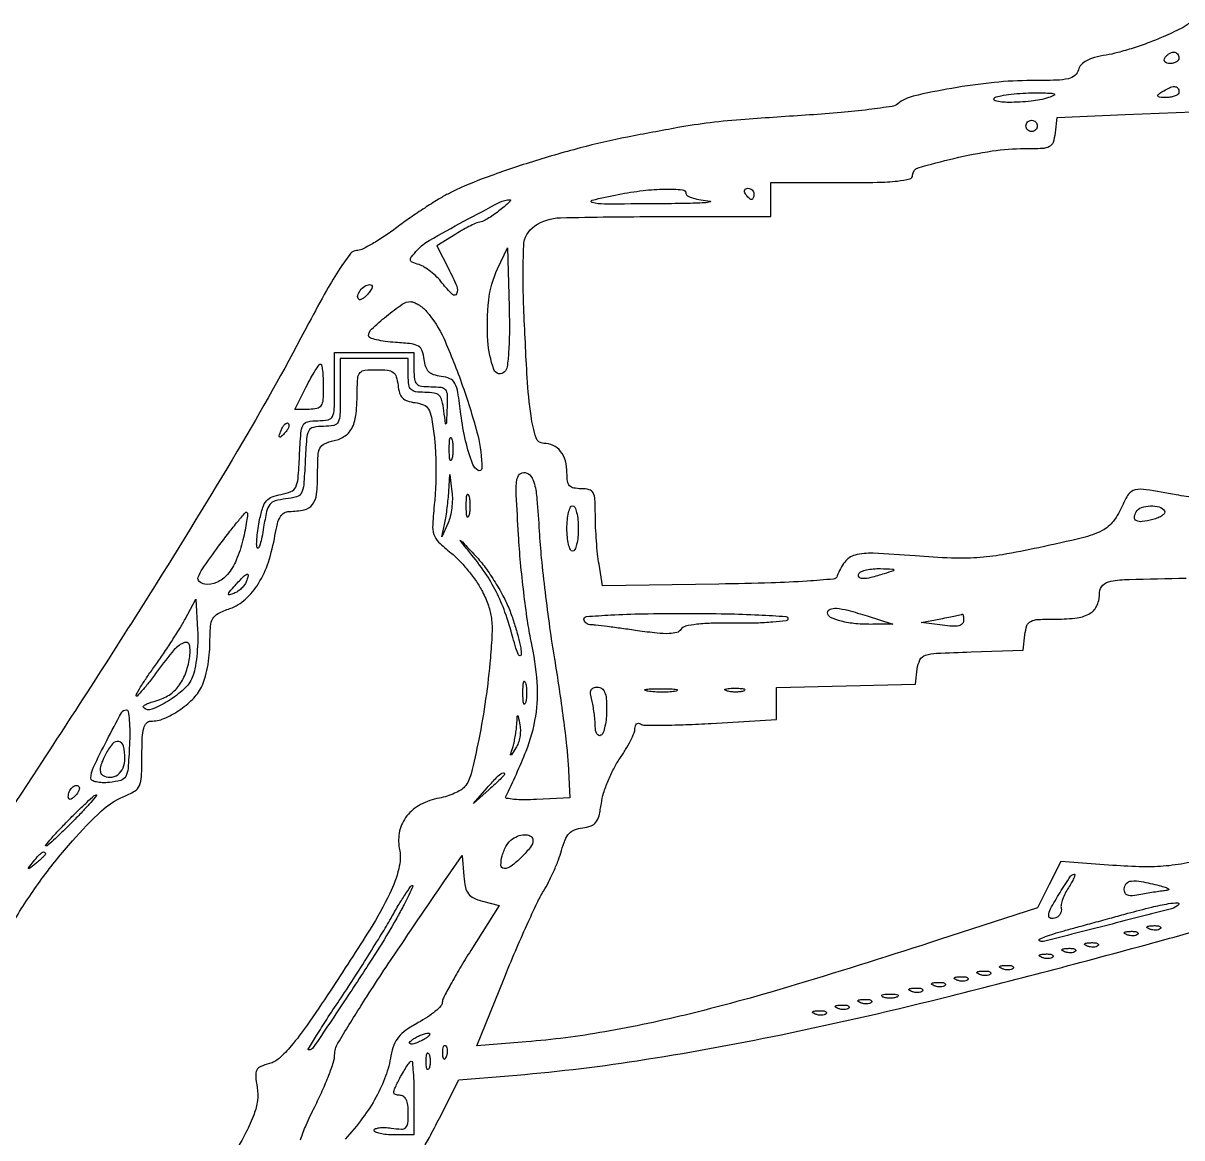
# Model space of a CAD drawing. Extents: x 283 to 3298, y 79 to 3222.
# Drawn here: x 2824 to 3028.5, y 1808.5 to 2005.1 of the extents above; entities that cross this region are included whole.
import ezdxf

# ---------------------------------------------------------------- set-up
doc = ezdxf.new("R2010")
doc.units = 0

msp = doc.modelspace()

# ---------------------------------------------------------------- linework, layer by layer
for points in [[(3029.752481, 2005.118799, -0.071641), (3028.389042, 2004.191839, -0.009509), (3025.219438, 2002.718843, -0.015128), (3022.709793, 2001.699657, -0.011404), (3019.895811, 2000.727305, -0.011557), (3017.206777, 1999.93429, -0.02598), (3015.128005, 1999.487486, 0.023824), (3013.090026, 1999.058632, 0.058815), (3011.669242, 1998.503412, 0.085042), (3010.751422, 1997.79152, 0.122009), (3010.261373, 1996.891491, -0.152878), (3009.639385, 1995.897606, -0.121713), (3008.50338, 1995.326302, -0.049215), (3006.390971, 1995.060045, -0.006758), (3001.948745, 1995, 0.025803), (2995.367677, 1994.66015, 0.017303), (2987.902901, 1993.625009, 0.013529), (2981.118207, 1992.253571, 0.117085), (2978.373534, 1990.895043, -0.137176), (2977.357311, 1990.441135, -0.005389), (2973.27232, 1989.879439, -0.009205), (2968.370199, 1989.350625, -0.006337), (2962.798967, 1988.924289, 0.002236), (2951.433553, 1988.148267, 0.012057), (2945.268891, 1987.549913, 0.014245), (2939.585204, 1986.694623, 0.003926), (2930.700215, 1985.025439, 0.015966), (2922.335321, 1983.106672, 0.012289), (2913.337942, 1980.500055, 0.012471), (2905.035904, 1977.642425, 0.028556), (2898.978515, 1974.984139, 0.020161), (2897.25356, 1974.017107, 0.007358), (2894.890058, 1972.515527, 0.007281), (2892.350766, 1970.795904, 0.008641), (2890.005427, 1969.096256, -0.0137), (2887.794311, 1967.527752, -0.017195), (2885.659041, 1966.203275, -0.015471), (2883.821686, 1965.223544, -0.11524), (2882.864662, 1965, 0.23255), (2881.80484, 1964.478896, 0.018681), (2879.945006, 1961.870907, 0.018061), (2877.574934, 1957.970353, 0.006468), (2874.472488, 1952.25, -0.01225), (2862.736538, 1931.195645, -0.007137), (2847.688543, 1906.501735, -0.004869), (2826.600713, 1873.695752, -0.001551), (2794.577383, 1825.256429, -0.001656)], [(3031.095214, 1921.38842, -0.018638), (3027.500717, 1921.915235, 0.006365), (3022.199521, 1922.825589, 0.088525), (3020.266596, 1922.788371, 0.195042), (3019.094874, 1922.018869, 0.05299), (3018.013733, 1920.033156, -0.06456), (3016.431737, 1917.280619, -0.113803), (3014.425184, 1915.612409, -0.057448), (3011.001775, 1914.354286, -0.007177), (3003.270763, 1912.600623, -0.009076), (2996.837719, 1911.359715, -0.026487), (2992.349926, 1910.82112, -0.02678), (2987.85721, 1910.763017, -0.009447), (2981.425427, 1911.146213, 0.00814), (2974.027031, 1911.606394, 0.074685), (2970.833092, 1911.275431, 0.16727), (2969.01267, 1910.07279, 0.083858), (2967.703829, 1907.60819, -0.297937), (2967.022446, 1907.06746, -0.005835), (2962.363878, 1906.693894, -0.009805), (2956.016307, 1906.384274, -0.00336), (2946.810303, 1906.177931), (2926.285075, 1905.855861), (2925.653543, 1909.677931, -0.014821), (2925.410287, 1911.480847, -0.007414), (2925.204291, 1913.77258, -0.007354), (2925.061058, 1916.152593, -0.010772), (2925.011006, 1918.25, 0.011455), (2924.938915, 1921.107218, 0.109979), (2924.619524, 1922.273899, 0.213306), (2923.913241, 1922.82681, 0.061046), (2922.5, 1923, -0.046678), (2921.195259, 1923.122071, -0.165323), (2920.473214, 1923.53, -0.148134), (2920.103828, 1924.325485, -0.035164), (2920, 1925.8, 0.06561), (2919.718447, 1927.936417, 0.101972), (2918.887456, 1929.591528, 0.117564), (2917.572418, 1930.629513, 0.108963), (2915.89255, 1931, -0.327936), (2914.537082, 1931.99614, -0.039482), (2913.660978, 1935.835763, -0.02223), (2912.979607, 1942.56182, -0.004116), (2912.379101, 1954.991659, -0.019292), (2912.363218, 1965.855918, -0.239486), (2914.307891, 1969.355205, -0.143464), (2918.833417, 1970.797179, -0.005869), (2936.110784, 1971), (2956, 1971), (2956, 1974), (2956, 1977), (2968.5, 1977, 0.004568), (2974.744795, 1977.057057, 0.021272), (2978.339604, 1977.275929, 0.033015), (2980.484459, 1977.642681, 0.346843), (2981, 1978.296467, -0.333471), (2981.977956, 1979.599735, -0.012392), (2988.281122, 1981.266491, -0.021341), (2995.051694, 1982.576024, -0.037112), (3000.755878, 1983, 0.010766), (3003.900363, 1983.067714, 0.106879), (3005.169751, 1983.399983, 0.196544), (3005.827937, 1984.160037, 0.052798), (3006.183578, 1985.75), (3006.5, 1988.5), (3018.5, 1989), (3030.5, 1989.5)], [(2893.056165, 1803.686925, 0.002324), (2895.721799, 1808.585245, 0.006802), (2897.497498, 1811.995032), (2900.901902, 1818.755274), (2909.700951, 1819.455571, 0.018407), (2932.387246, 1822.104342, 0.012723), (2957.827476, 1826.693882, 0.010472), (2987.786794, 1833.546808, 0.005607), (3024.5, 1843.196565, 0.000012), (3034.199891, 1845.86297, 0.000008), (3045.178125, 1848.881239, 0.000008), (3055.730975, 1851.782921, 0.000017), (3064, 1854.057063, -0.000703)], [(2822.571206, 1847.029137, -0.02232), (2827.361555, 1854.220227, -0.023063), (2832.724922, 1860.87443, -0.023339), (2837.86861, 1866.166468, -0.089529), (2841.709169, 1868.651843, 0.037582), (2843.676242, 1869.653297, 0.152255), (2844.555155, 1870.650221, 0.095337), (2844.923836, 1872.222836, 0.010045), (2845, 1876.01342, -0.010358), (2845.063824, 1879.094026, -0.053016), (2845.314714, 1880.784211, -0.122784), (2845.794802, 1881.667954, -0.21022), (2846.54966, 1882, 0.098318), (2848.874469, 1882.461604, 0.049263), (2851.527872, 1883.878462, 0.048578), (2853.923705, 1885.839708, 0.077777), (2855.483073, 1887.967267, 0.04943), (2856.065971, 1889.433158, 0.021799), (2856.554403, 1891.463317, 0.021322), (2856.888829, 1893.678005, 0.026815), (2857, 1895.749452, -0.015371), (2857.092067, 1898.743481, -0.115492), (2857.496806, 1900.092662, -0.146799), (2858.421145, 1900.96746, -0.029853), (2860.51557, 1901.86947, 0.097461), (2863.265427, 1903.522615, 0.070639), (2865.557288, 1906.276073, 0.059066), (2867.313694, 1910.054612, 0.038048), (2868.468062, 1914.75, -0.02066), (2868.901321, 1916.819996, -0.072806), (2869.420695, 1918.07283, -0.124956), (2870.102169, 1918.752161, -0.134604), (2871.00611, 1919, 0.054325), (2873.6261, 1919.285504, 0.176975), (2875.07508, 1920.208967, 0.136365), (2875.805641, 1922.027462, 0.027744), (2876, 1925.527534, -0.010902), (2876.071586, 1928.810377, -0.102777), (2876.416314, 1930.169285, -0.178707), (2877.212291, 1930.931665, -0.048527), (2878.898306, 1931.477664, 0.098109), (2880.871605, 1932.339541, 0.132598), (2882.119759, 1933.822155, 0.084982), (2882.785457, 1936.260332, 0.023338), (2882.986345, 1940.25, -0.01852), (2883.080477, 1942.562892, -0.167964), (2883.477907, 1943.475967, -0.185447), (2884.334854, 1943.901302, -0.023501), (2886.433578, 1944, -0.0254), (2888.353989, 1943.90238, -0.133579), (2889.330702, 1943.526733, -0.163751), (2889.876613, 1942.751326, -0.043589), (2890.183578, 1941.25, 0.046778), (2890.473622, 1939.876039, 0.119124), (2890.992724, 1939.007417, 0.121252), (2891.844712, 1938.480742, 0.049378), (2893.185566, 1938.189795, -0.067817), (2894.701935, 1937.801914, -0.166861), (2895.557525, 1937.056743, -0.088726), (2896.078594, 1935.614082, -0.01133), (2896.563356, 1932.339214, -0.019222), (2896.784058, 1929.774985, -0.010511), (2896.867363, 1926.619932, -0.010461), (2896.817411, 1923.406807, -0.016382), (2896.626214, 1920.649419, 0.010426), (2896.301988, 1916.66229, 0.093083), (2896.520853, 1914.925313, 0.123562), (2897.348832, 1913.595382, 0.023712), (2899.500828, 1911.70545, -0.033608), (2900.993513, 1910.341327, -0.020109), (2902.584407, 1908.538269, -0.020086), (2904.030082, 1906.607027, -0.03268), (2905.077638, 1904.847818, -0.032679), (2906.149025, 1902.358359, -0.055421), (2906.666407, 1900.15212, -0.040966), (2906.76798, 1897.461307, -0.010691), (2906.48452, 1893.142368, -0.013621), (2905.653019, 1885.890425, -0.014094), (2904.43498, 1878.777084, -0.010884), (2903.076586, 1872.689421, -0.113335), (2901.930283, 1870.415996, -0.084814), (2901.268972, 1869.848903, -0.029941), (2900.157607, 1869.270654, -0.028703), (2898.836188, 1868.769487, -0.029926), (2897.484204, 1868.431059, 0.074778), (2894.174883, 1867.280042, 0.103361), (2891.756991, 1865.284504, 0.112845), (2890.476422, 1862.634025, 0.103058), (2890.41584, 1859.596917, -0.106602), (2890.317701, 1855.957051, -0.052895), (2888.748152, 1851.590244, -0.027894), (2885.260588, 1845.303963, -0.005403), (2878.213891, 1834.384587, -0.006056), (2874.126231, 1828.358192, -0.022415), (2871.335309, 1824.709246, -0.034899), (2869.208776, 1822.50534, -0.122505), (2867.481554, 1821.584726, 0.038327), (2865.952216, 1821.073637, 0.176558), (2865.278966, 1820.448135, 0.138635), (2865.078174, 1819.442727, 0.020623), (2865.327204, 1817.371106, -0.071374), (2865.369365, 1815.076086, -0.057485), (2864.784708, 1812.676378, -0.032287), (2863.344019, 1809.436144, -0.006617), (2860.360544, 1803.924724, -0.005284)], [(3029.984404, 1857.080758, -0.026289), (3025.736383, 1856.453122, -0.028771), (3021.66283, 1856.303986, -0.013032), (3016.328008, 1856.554875), (3007.156016, 1857.226141), (3005.079859, 1853.156537), (3003.003703, 1849.086934), (2985.751851, 1843.469456, -0.005176), (2960.467572, 1835.525, -0.012926), (2941.799421, 1830.393881, -0.01722), (2926.659056, 1827.199295, -0.023344), (2912.796736, 1825.431627), (2904.093473, 1824.732546), (2908.896398, 1836.616273, -0.00489), (2910.893822, 1841.422606, -0.005381), (2912.923723, 1846.03728, -0.005033), (2914.739458, 1849.942342, -0.027048), (2915.861909, 1852, 0.021147), (2916.763707, 1853.607758, 0.013308), (2917.685619, 1855.554527, 0.013358), (2918.49172, 1857.521493, 0.023759), (2919.033458, 1859.185624, -0.028728), (2919.672107, 1861.083219, -0.092621), (2920.383987, 1862.2017, -0.116484), (2921.351049, 1862.845504, -0.060256), (2922.771209, 1863.185624, 0.055261), (2924.248932, 1863.524012, 0.146833), (2925.116755, 1864.152913, 0.106451), (2925.654836, 1865.295844, 0.021874), (2926.065414, 1867.5, -0.0407), (2926.474067, 1869.312314, -0.021909), (2927.253335, 1871.467554, -0.021679), (2928.245853, 1873.608443, -0.031676), (2929.315414, 1875.389547, 0.015602), (2930.343194, 1876.982769, 0.018389), (2931.211403, 1878.553509, 0.017524), (2931.842705, 1879.918758, 0.09985), (2932, 1880.698564, -0.071739), (2932.071918, 1881.197237, -0.14737), (2932.285845, 1881.524402, -0.189081), (2932.60322, 1881.631452, -0.126961), (2932.973091, 1881.516631, 0.136901), (2933.728546, 1881.298198, 0.004093), (2937.046366, 1881.294325, 0.00786), (2940.985603, 1881.383916, 0.005314), (2945.473091, 1881.60437), (2957, 1882.293512), (2957, 1885.115977), (2957, 1887.938442), (2969.25, 1888.219221), (2981.5, 1888.5), (2981.812882, 1891.213306, -0.088822), (2982.295014, 1892.817327, -0.201605), (2983.242288, 1893.621305, -0.064852), (2985.232407, 1893.975959, -0.003909), (2991.312882, 1894.213306), (3000.5, 1894.5), (3000.816422, 1897.25, -0.053599), (3001.175538, 1898.843534, -0.198031), (3001.84177, 1899.603522, -0.105134), (3003.131604, 1899.933611, -0.010261), (3006.366422, 1900, 0.031327), (3010.060376, 1900.231665, 0.106435), (3012.324606, 1901.025825, 0.158187), (3013.560404, 1902.47054, 0.09878), (3014, 1904.673954, -0.202503), (3014.551608, 1905.980076, -0.152647), (3015.956944, 1906.691528, -0.034939), (3019.18861, 1907.00217, -0.00197), (3029.25, 1907.223954)], [(2872.993097, 1808.15217, -0.026945), (2873.973374, 1810.759597, -0.013259), (2875.483103, 1813.966448, 0.011278), (2876.829613, 1816.797446, 0.013414), (2877.966912, 1819.528573, 0.01224), (2878.802594, 1821.866617, 0.079869), (2879, 1823.09455, -0.136086), (2879.583095, 1825.197251, -0.005932), (2883.624685, 1831.746789, -0.007354), (2889.609118, 1840.891867, -0.002198), (2899, 1854.661087), (2901.5, 1858.292278), (2901.809581, 1854.659292, 0.029202), (2902.094798, 1852.683924, 0.109856), (2902.602731, 1851.5484, 0.126075), (2903.502078, 1850.82036, 0.044064), (2905.082444, 1850.258442), (2908.045726, 1849.490579), (2903.022863, 1841.536206, 0.006415), (2901.098558, 1838.400406, 0.009119), (2899.475466, 1835.561233, 0.005734), (2898.191675, 1833.152222, 0.120113), (2898, 1832.365841, -0.193075), (2897.756219, 1831.758065, -0.027493), (2896.756013, 1830.820824, -0.027967), (2895.387013, 1829.797239, -0.020504), (2893.765151, 1828.813773, 0.02483), (2891.581468, 1827.46367, 0.069111), (2890.254703, 1826.248815, 0.083058), (2889.447378, 1824.857131, 0.048391), (2888.943922, 1822.988849, -0.046366), (2887.983538, 1819.366762, -0.037554), (2886.318086, 1815.705619, -0.034138), (2883.946099, 1812.006959, -0.025573), (2880.866134, 1808.272343, 0.019254)]]:
    msp.add_lwpolyline(points, format="xyb")
for points in [[(3028, 1999, -0.153634), (3027.879982, 1998.618621, -0.097988), (3027.542039, 1998.29375, -0.080552), (3027.037096, 1998.074545, -0.062283), (3026.440983, 1998, -0.066118), (3025.889346, 1998.073267, -0.138808), (3025.521475, 1998.29375, -0.191142), (3025.392057, 1998.620352, -0.139169), (3025.5, 1999, -0.06081), (3025.806203, 1999.382515, -0.051032), (3026.2129, 1999.70625, -0.053229), (3026.653442, 1999.926698, -0.089642), (3027.059017, 2000, -0.105429), (3027.418051, 1999.923444, -0.099231), (3027.723586, 1999.70625, -0.096318), (3027.928382, 1999.381732, -0.092995)], [(3028, 1993, -0.210568), (3027.832025, 1992.618823, -0.082215), (3027.339063, 1992.298248, -0.062416), (3026.611405, 1992.082804, -0.042523), (3025.75, 1992.015313, -0.011293), (3024.555791, 1992.050422, -0.220444), (3024.237851, 1992.218347, -0.409657), (3024.271114, 1992.479509, -0.023197), (3025, 1993, -0.031558), (3026.301377, 1993.729028, -0.112355), (3027.227035, 1993.939692, -0.234725), (3027.775753, 1993.667076, -0.163584)], [(3005, 1992, -0.05165), (3001.91027, 1991.35201, -0.025886), (2997.92125, 1991.145354, -0.057315), (2995.551608, 1991.417879, -0.724045), (2995.5, 1992, -0.056539), (2996.595048, 1992.330237, -0.01548), (2998.38125, 1992.598337, -0.015444), (3000.439064, 1992.778112, -0.015535), (3002.5, 1992.830035, -0.00445), (3005.115699, 1992.791377, -0.074358), (3005.968409, 1992.643142, -0.670593), (3005.98529, 1992.398174, -0.037075)], [(3003, 1987, -0.099038), (3002.923658, 1986.618362, -0.097945), (3002.70625, 1986.29375, -0.097945), (3002.381638, 1986.076342, -0.099038), (3002, 1986, -0.099038), (3001.618362, 1986.076342, -0.097945), (3001.29375, 1986.29375, -0.097945), (3001.076342, 1986.618362, -0.099038), (3001, 1987, -0.099038), (3001.076342, 1987.381638, -0.097945), (3001.29375, 1987.70625, -0.097945), (3001.618362, 1987.923658, -0.099038), (3002, 1988, -0.099038), (3002.381638, 1987.923658, -0.097945), (3002.70625, 1987.70625, -0.097945), (3002.923658, 1987.381638, -0.099038)], [(2941, 1975.057498, 0.290729), (2941.246998, 1974.668612, 0.034213), (2942.248437, 1974.279411, 0.032427), (2943.621307, 1973.947159, 0.020701), (2945.25, 1973.732205, -0.84393), (2945.261974, 1973.581053, -0.049099), (2944.285938, 1973.43373, -0.008358), (2940.922664, 1973.316056, -0.002791), (2936, 1973.253655, -0.001647), (2926.597225, 1973.217931, -0.058745), (2924.434108, 1973.471847, -0.790474), (2924.434643, 1973.911278, -0.009532), (2929.058218, 1974.90984, -0.018492), (2933.432848, 1975.600843, -0.026836), (2937.332863, 1975.858711, -0.024207), (2940.364178, 1975.749413, -0.389691)], [(2953, 1975, -0.042167), (2952.967655, 1974.617151, -0.061769), (2952.870461, 1974.29375, -0.081139), (2952.727648, 1974.07446, -0.210953), (2952.559017, 1974, -0.151918), (2952.34829, 1974.065539, -0.038439), (2952.066025, 1974.29375, -0.035638), (2951.768994, 1974.617226, -0.029505), (2951.5, 1975, -0.082592), (2951.343488, 1975.3821, -0.161196), (2951.3746, 1975.70625, -0.182303), (2951.586039, 1975.921712, -0.108972), (2951.940983, 1976, -0.093332), (2952.345238, 1975.923877, -0.09642), (2952.688914, 1975.70625, -0.099167), (2952.918938, 1975.381556, -0.105053)], [(2908, 1972, -0.015205), (2906.978181, 1971.249654, -0.018457), (2905.975297, 1970.612376, -0.01727), (2905.104279, 1970.142594, -0.109152), (2904.618034, 1970.022236, 0.097603), (2904.099223, 1969.906331, 0.011222), (2903.010539, 1969.398012, 0.013184), (2901.73226, 1968.723341, 0.010393), (2900.384216, 1967.928442), (2897.032365, 1965.856884), (2899.085944, 1961.831536, -0.017818), (2900.537395, 1958.7171, -0.204803), (2900.532718, 1957.395451, -0.528757), (2899.799221, 1957.254033, -0.030501), (2897.987919, 1959.288229, 0.031798), (2897.056557, 1960.328762, 0.026592), (2895.945816, 1961.310768, 0.027422), (2894.829986, 1962.100585, 0.063535), (2893.900888, 1962.531457, -0.021937), (2892.670512, 1962.98225, -0.274892), (2892.386598, 1963.364214, -0.200197), (2892.542754, 1963.882763, -0.011973), (2893.631574, 1965.145388, -0.079328), (2895.6648, 1966.779209, -0.006138), (2901.798709, 1970.180599, -0.00464), (2908.143287, 1973.522086, -0.122253), (2910, 1973.961089, -0.635827), (2910.05183, 1973.84717, -0.022381), (2909.61875, 1973.382725, -0.018695), (2908.92468, 1972.751278, -0.009251)], [(2908.995144, 1943.595144, -0.551423), (2907.102057, 1944.023391, -0.06813), (2906.048871, 1949.103858, -0.044228), (2906.191962, 1956.242817, -0.083064), (2907.75, 1961.782119), (2909.5, 1965.5), (2909.786785, 1955.086785, -0.00798), (2909.83812, 1950.651264, -0.016099), (2909.710258, 1947.15776, -0.014684), (2909.450855, 1944.523196, -0.165971)], [(2884.979944, 1957.475834, -0.030935), (2884.46205, 1956.924986, -0.05004), (2883.952146, 1956.533822, -0.066988), (2883.52273, 1956.341746, -0.274667), (2883.257364, 1956.409303, -0.264952), (2883.077607, 1957.065454, -0.097357), (2883.506143, 1957.964713, -0.084765), (2884.310438, 1958.733547, -0.149534), (2885.181462, 1959, -0.176123), (2885.514408, 1958.878966, -0.256649), (2885.625144, 1958.594311, -0.110288), (2885.451416, 1958.120064, -0.030483)], [(2895.228501, 1954.25, -0.076128), (2898.249605, 1949.52835, -0.019737), (2901.588382, 1941.114668, -0.020062), (2904.259961, 1932.422178, -0.069415), (2904.959962, 1926.590037, -0.563152), (2904.32315, 1926.220441, -0.17757), (2903.397054, 1927.27757, -0.034766), (2902.118064, 1931.435101, -0.026595), (2901.285985, 1936.120365, 0.008699), (2900.740942, 1939.988536, 0.080605), (2900.21399, 1941.588066, 0.171634), (2899.3504, 1942.395383, 0.074338), (2897.810577, 1942.810577, -0.049061), (2896.475702, 1943.099306, -0.119144), (2895.621154, 1943.621154, -0.119144), (2895.099306, 1944.475702, -0.049061), (2894.810577, 1945.810577, 0.057583), (2894.457043, 1947.320415, 0.174611), (2893.794985, 1948.121302, 0.103933), (2892.53978, 1948.547252, 0.013989), (2889.75, 1948.804791, -0.016876), (2887.929328, 1948.983472, -0.027049), (2886.395312, 1949.271593, -0.025455), (2885.247797, 1949.614826, -0.317369), (2885, 1949.965898, -0.208098), (2885.517539, 1951.155544, -0.016871), (2888.144885, 1953.443111, -0.01893), (2890.919425, 1955.529573, -0.152907), (2892.421738, 1956, -0.10117), (2893.016131, 1955.878487, -0.038571), (2893.769393, 1955.485938, -0.036233), (2894.54616, 1954.919645, -0.036829)], [(2893, 1944, 0.030723), (2893.103846, 1942.311537, 0.167168), (2893.5, 1941.5, 0.167168), (2894.311537, 1941.103846, 0.030723), (2896, 1941, -0.031104), (2897.777596, 1940.889313, -0.202254), (2898.537233, 1940.450836, -0.156961), (2898.85962, 1939.53007, -0.017016), (2898.839963, 1937.25, -0.000452), (2898.723309, 1934.573344, -0.202828), (2898.648107, 1934.415527, -0.602997), (2898.565664, 1934.446498, -0.000683), (2898.276604, 1936.75, 0.029152), (2897.946433, 1938.54653, 0.140669), (2897.435984, 1939.438988, 0.155897), (2896.560487, 1939.875419, 0.038303), (2894.936642, 1940, -0.032334), (2893.294883, 1940.10628, -0.168256), (2892.49472, 1940.505394, -0.164557), (2892.102929, 1941.319504, -0.030596), (2892, 1943), (2892, 1946), (2886, 1946), (2880, 1946), (2880, 1940, -0.006782), (2879.946438, 1936.051161, -0.107951), (2879.626988, 1934.758081, -0.236303), (2878.849107, 1934.167421, -0.04637), (2877.047717, 1934, 0.051001), (2875.258852, 1933.817057, 0.225576), (2874.437114, 1933.195538, 0.101499), (2874.047781, 1931.827252, 0.006828), (2873.797717, 1927.75, -0.007378), (2873.543152, 1923.67274, -0.101961), (2873.136257, 1922.259473, -0.20521), (2872.272923, 1921.557827, -0.045231), (2870.355219, 1921.194489, 0.04308), (2868.532109, 1920.857176, 0.1618), (2867.578238, 1920.218674, 0.111181), (2867.000675, 1918.987529, 0.015394), (2866.473915, 1916.194489, -0.010857), (2866.16364, 1914.463221, -0.02559), (2865.838869, 1913.192471, -0.056835), (2865.555218, 1912.548556, -0.634581), (2865.346324, 1912.567114, -0.094161), (2865.240713, 1913.207269, -0.015174), (2865.310035, 1914.475418, -0.016301), (2865.487937, 1915.981802, -0.013676), (2865.771945, 1917.564969, -0.025485), (2866.327346, 1919.688513, -0.099731), (2866.980591, 1920.868575, -0.124487), (2867.956681, 1921.56352, -0.050215), (2869.544316, 1922.004052, 0.053999), (2871.292366, 1922.503335, 0.186022), (2872.136755, 1923.296216, 0.092467), (2872.54459, 1924.801407, 0.008136), (2872.797717, 1928.756196, -0.006841), (2873.047793, 1932.828726, -0.101576), (2873.43723, 1934.196062, -0.22551), (2874.258951, 1934.817207, -0.050962), (2876.047717, 1935, 0.04637), (2877.849107, 1935.167421, 0.236303), (2878.626988, 1935.758081, 0.107951), (2878.946438, 1937.051161, 0.006782), (2879, 1941), (2879, 1947), (2886, 1947), (2893, 1947)], [(2877, 1941, -0.016119), (2876.924957, 1938.672831, -0.12509), (2876.59248, 1937.646774, -0.201482), (2875.883456, 1937.150262, -0.053368), (2874.479676, 1937), (2871.959352, 1937), (2874, 1941, -0.008897), (2874.816792, 1942.533032, -0.013729), (2875.582112, 1943.825, -0.00802), (2876.258175, 1944.860766, -0.249086), (2876.520324, 1945, -0.364825), (2876.710433, 1944.83999, -0.013042), (2876.859095, 1943.825, -0.018584), (2876.96547, 1942.533598, -0.011256)], [(2870.124088, 1932.733333, -0.011214), (2869.463552, 1932.106486, -0.400052), (2869.270328, 1932.111181, -0.286372), (2869.21821, 1932.336218, -0.008399), (2869.564293, 1933.293128, -0.036269), (2869.866277, 1933.940734, -0.070189), (2870.210949, 1934.395085, -0.120343), (2870.538684, 1934.59249, -0.278911), (2870.806872, 1934.526461, -0.20742), (2870.927901, 1934.220211, -0.082976), (2870.837219, 1933.768815, -0.063152), (2870.558688, 1933.246577, -0.043285)], [(2899.689326, 1928.25, -0.161593), (2899.521012, 1927.99086, -0.542911), (2899.366341, 1928.042187, -0.052887), (2899.259713, 1928.748017, -0.011065), (2899.232003, 1930, -0.011065), (2899.259713, 1931.251983, -0.052887), (2899.366341, 1931.957813, -0.542911), (2899.521012, 1932.00914, -0.161593), (2899.689326, 1931.75, -0.039571), (2899.831531, 1930.952734, -0.024357), (2899.877971, 1930, -0.024357), (2899.831531, 1929.047266, -0.039571)], [(2899.019113, 1916.965031), (2897.943584, 1914.5), (2898.458137, 1917, 0.012935), (2898.667958, 1918.172232, 0.00669), (2898.872563, 1919.646875, 0.006646), (2899.042548, 1921.169258, 0.010019), (2899.146382, 1922.5), (2899.320074, 1925.5), (2899.707358, 1922.465031, -0.037414), (2899.777382, 1921.122936, -0.025461), (2899.664941, 1919.597481, -0.02572), (2899.403764, 1918.128168, -0.04605)], [(2915.097441, 1915.489863, 0.009968), (2915.473964, 1910.7738, 0.004838), (2916.133501, 1904.762647, 0.004796), (2916.941111, 1898.514892, 0.006893), (2917.785492, 1893, -0.004733), (2918.608725, 1887.774242, -0.00441), (2919.35362, 1882.409375, -0.004397), (2919.931564, 1877.630431, -0.014904), (2920.188051, 1874.5), (2920.5, 1868.5), (2914.645136, 1868.185407, -0.012713), (2912.427548, 1868.122734, -0.023588), (2910.629373, 1868.202513, -0.024225), (2909.345874, 1868.383314, -0.496911), (2909.196178, 1868.685407, 0.021294), (2912.786356, 1876.731297, 0.05382), (2914.490967, 1882.900511, 0.060265), (2914.739676, 1888.866409, 0.032771), (2913.683813, 1896.135866, -0.015994), (2913.034378, 1899.750517, -0.00664), (2912.378738, 1904.669548, -0.006561), (2911.815016, 1909.962552, -0.00842), (2911.442501, 1914.845575, -0.002807), (2911.061754, 1921.9309, -0.039047), (2911.138452, 1924.488209, -0.17455), (2911.651491, 1925.540442, -0.2447), (2912.634461, 1925.835438, -0.191602), (2913.644426, 1925.192309, -0.098172), (2914.279601, 1923.805282, -0.038365), (2914.700682, 1921.145788, -0.005151)], [(2902.689326, 1918.25, -0.161593), (2902.521012, 1917.99086, -0.542911), (2902.366341, 1918.042187, -0.052887), (2902.259713, 1918.748017, -0.011065), (2902.232003, 1920, -0.011065), (2902.259713, 1921.251983, -0.052887), (2902.366341, 1921.957813, -0.542911), (2902.521012, 1922.00914, -0.161593), (2902.689326, 1921.75, -0.039571), (2902.831531, 1920.952734, -0.024357), (2902.877971, 1920, -0.024357), (2902.831531, 1919.047266, -0.039571)], [(2922, 1916, -0.023598), (2921.92761, 1914.467056, -0.037669), (2921.70625, 1913.175, -0.04382), (2921.387127, 1912.251055, -0.295869), (2921, 1912, -0.295869), (2920.612873, 1912.251055, -0.04382), (2920.29375, 1913.175, -0.037669), (2920.07239, 1914.467056, -0.023598), (2920, 1916, -0.023598), (2920.07239, 1917.532944, -0.037669), (2920.29375, 1918.825, -0.04382), (2920.612873, 1919.748945, -0.295869), (2921, 1920, -0.295869), (2921.387127, 1919.748945, -0.04382), (2921.70625, 1918.825, -0.037669), (2921.92761, 1917.532944, -0.023598)], [(3025.434072, 1919.106674, -0.276238), (3025.439766, 1918.715127, -0.100695), (3025.05699, 1918.283255, -0.064131), (3024.336239, 1917.873647, -0.035715), (3023.37509, 1917.558006, -0.028996), (3021.504138, 1917.2022, -0.143645), (3020.456704, 1917.366276, -0.319577), (3020.124437, 1917.958291, -0.112059), (3020.458881, 1918.933469, -0.17241), (3021.385893, 1919.676629, -0.075015), (3022.959113, 1919.970306, -0.075953), (3024.526537, 1919.786368, -0.189416)], [(2862.818485, 1913.967731, -0.040594), (2861.647977, 1910.414161, -0.078217), (2860.071713, 1907.874408, -0.107629), (2858.184033, 1906.454834, -0.14698), (2856.088537, 1906.16276, -0.143265), (2855.110388, 1906.620837, -0.309015), (2854.915157, 1907.389223, -0.06566), (2855.694378, 1908.879665, -0.004306), (2858.530389, 1912.839832, -0.006215), (2860.330015, 1915.244276, -0.010499), (2861.904886, 1917.208033, -0.004422), (2863.260014, 1918.798154, -0.435098), (2863.525771, 1918.807563, -0.228013), (2863.634553, 1918.497117, -0.008448), (2863.471497, 1917.23237, -0.013859), (2863.205184, 1915.70682, -0.009128)], [(2909.958972, 1901.380112, -0.012916), (2910.735437, 1899.129337, -0.013561), (2911.381116, 1896.877503, -0.013309), (2911.832773, 1894.908719, -0.057219), (2911.934189, 1893.712487, -0.406367), (2911.742768, 1893.527209, -0.28644), (2911.470945, 1893.697937, -0.03679), (2911.001971, 1894.877244, -0.01049), (2910.449604, 1896.76985, 0.019399), (2909.062455, 1901.225976, 0.031984), (2907.510502, 1904.850907, 0.032816), (2905.539826, 1908.183108, 0.021813), (2902.875893, 1911.736502, -0.001071), (2901.177954, 1913.815801, -0.833952), (2901.226601, 1913.872678, -0.07213), (2901.555527, 1913.611552, -0.000575), (2903.853565, 1911.167624, -0.030352), (2905.558841, 1909.113241, -0.0186), (2907.323584, 1906.505438, -0.018622), (2908.883851, 1903.783487, -0.031318)], [(2863.391296, 1906.577319, -0.069808), (2863.06444, 1905.987169, -0.04218), (2862.53085, 1905.390321, -0.041434), (2861.887686, 1904.876395, -0.056294), (2861.228748, 1904.534284, -0.028092), (2860.436164, 1904.28019, -0.542001), (2860.277244, 1904.425092, -0.137821), (2860.463995, 1904.826165, -0.006468), (2861.461054, 1905.956966, -0.007454), (2862.923667, 1907.525486, -0.124247), (2863.52317, 1907.899832, -0.58616), (2863.740999, 1907.697146, -0.031871)], [(2976, 1908, -0.015672), (2973.635808, 1907.323766, -0.061892), (2972.136923, 1907.137516, -0.227128), (2971.535625, 1907.425516, -0.317852), (2971.5, 1908, -0.158264), (2971.947551, 1908.379498, -0.039338), (2972.873838, 1908.676969, -0.03629), (2974.042124, 1908.864976, -0.029568), (2975.309017, 1908.90032, -0.001883), (2977.452768, 1908.825273, -0.222947), (2977.692583, 1908.70119, -0.514827), (2977.642953, 1908.538607, -0.003427)], [(2853.885324, 1889.723147, -0.111328), (2852.417125, 1887.642226, -0.045116), (2849.626363, 1885.545064, -0.043317), (2846.747053, 1884.09084, -0.300185), (2845.273916, 1884.392751, -0.406542), (2845.270726, 1884.635661, -0.074572), (2845.661208, 1884.940467, -0.044682), (2846.367928, 1885.259994, -0.022356), (2847.308405, 1885.541269, 0.072795), (2849.535937, 1886.460134, 0.084622), (2851.278783, 1887.944318, 0.077524), (2852.53782, 1890.036143, 0.050257), (2853.337737, 1892.75, 0.072186), (2853.443785, 1895.268458, 0.481575), (2852.531929, 1895.854422, 0.136364), (2850.713026, 1894.616723, 0.017323), (2847.75, 1890.85827, -0.006509), (2846.310559, 1888.948901, -0.012583), (2845.101562, 1887.466512, -0.010776), (2844.166642, 1886.423658, -0.680167), (2844, 1886.489487, -0.13437), (2844.129345, 1886.9621, -0.006423), (2844.990116, 1888.37515, -0.010133), (2846.07927, 1890.036695, -0.007089), (2847.370608, 1891.866023, 0.007923), (2848.798701, 1893.896256, 0.006001), (2850.303171, 1896.166894, 0.00607), (2851.66433, 1898.333048, 0.014026), (2852.620608, 1900), (2854.5, 1903.5), (2854.807595, 1898.096154, -0.02243), (2854.835053, 1895.809461, -0.019217), (2854.663561, 1893.407496, -0.019654), (2854.337538, 1891.235758, -0.051142)], [(2973, 1900.551715), (2977.5, 1899.133791), (2974, 1899.08055, -0.026063), (2970.963975, 1899.192642, -0.040072), (2968.3731, 1899.635033, -0.047398), (2966.519593, 1900.298925, -0.290839), (2966, 1901.116631, -0.307161), (2966.427345, 1901.746635, -0.115324), (2967.536263, 1901.913219, -0.046245), (2969.568783, 1901.558141, -0.009967)], [(2959, 1900.078941, -0.377788), (2958.680635, 1899.716589, -0.009633), (2956.337487, 1899.46567, -0.015818), (2953.411388, 1899.302279, -0.009533), (2949.936127, 1899.28461, 0.008397), (2945.805815, 1899.272992, 0.022986), (2942.894338, 1899.08181, 0.028156), (2940.895379, 1898.743134, 0.200913), (2940.114051, 1898.184539, -0.188331), (2939.38927, 1897.639344, -0.060898), (2938.037787, 1897.433743, -0.034562), (2935.896822, 1897.518934, -0.008668), (2932.427924, 1897.959062, 0.002097), (2929.683372, 1898.343999, 0.002733), (2927.16789, 1898.672064, 0.002033), (2925.057887, 1898.92682, 0.025066), (2924.25, 1898.980191, -0.078274), (2923.772487, 1899.06318, -0.089242), (2923.367188, 1899.287931, -0.09903), (2923.096079, 1899.61705, -0.123531), (2923, 1900, -0.392481), (2923.421038, 1900.453756, -0.004817), (2927.75, 1900.736111, -0.009815), (2933.379363, 1900.938119, -0.00406), (2941, 1901, -0.004484), (2948.100327, 1900.936322, -0.008297), (2953.864317, 1900.737208, -0.002916), (2958.637407, 1900.465047, -0.39594)], [(2990, 1899.700801, -0.209834), (2989.757487, 1899.148375, -0.134245), (2989.124842, 1898.821766, -0.066818), (2988.000786, 1898.735903, -0.018918), (2986.25, 1898.902784), (2982.5, 1899.403966), (2986, 1900.070342, 0.00216), (2987.359334, 1900.33524, 0.003224), (2988.545313, 1900.579639, 0.001383), (2989.55658, 1900.797768, 0.067468), (2989.75, 1900.868359, -0.439402), (2989.846489, 1900.833864, -0.047162), (2989.926562, 1900.579691, -0.03457), (2989.982208, 1900.189973, -0.01818)], [(2912.689326, 1885.25, -0.161593), (2912.521012, 1884.99086, -0.542911), (2912.366341, 1885.042187, -0.052887), (2912.259713, 1885.748017, -0.011065), (2912.232003, 1887, -0.011065), (2912.259713, 1888.251983, -0.052887), (2912.366341, 1888.957813, -0.542911), (2912.521012, 1889.00914, -0.161593), (2912.689326, 1888.75, -0.039571), (2912.831531, 1887.952734, -0.024357), (2912.877971, 1887, -0.024357), (2912.831531, 1886.047266, -0.039571)], [(2927, 1884.059017, -0.023552), (2926.92675, 1882.50479, -0.030444), (2926.70625, 1881.09415, -0.031293), (2926.387806, 1879.98041, -0.17067), (2926, 1879.5, -0.230676), (2925.618761, 1879.46169, -0.171017), (2925.287784, 1879.735986, -0.092193), (2925.062141, 1880.342536, -0.041616), (2924.986345, 1881.190983, 0.020213), (2924.937796, 1882.238025, 0.011921), (2924.799577, 1883.482664, 0.011916), (2924.601894, 1884.721235, 0.019936), (2924.369714, 1885.75, -0.035681), (2924.162127, 1886.826446, -0.136451), (2924.26462, 1887.4953, -0.199763), (2924.663717, 1887.869475, -0.089952), (2925.383369, 1888, -0.151132), (2926.142225, 1887.765264, -0.146416), (2926.647447, 1887.140556, -0.077595), (2926.923384, 1885.984983, -0.019882)], [(2939.26375, 1887.296069, -0.031163), (2938.209518, 1887.160023, -0.015827), (2936.872547, 1887.114038, -0.015659), (2935.485188, 1887.153707, -0.022548), (2934.26375, 1887.282419, -0.075924), (2933.761725, 1887.438612, -0.720633), (2933.780601, 1887.581582, -0.040183), (2934.711719, 1887.684722, -0.006817), (2936.5, 1887.713986, -0.00738), (2938.29708, 1887.692368, -0.030832), (2939.374351, 1887.596853, -0.49082), (2939.455688, 1887.450815, -0.248898)], [(2951.269032, 1887.344063, -0.06278), (2950.671085, 1887.185595, -0.030339), (2949.880008, 1887.127736, -0.029507), (2949.036634, 1887.167106, -0.037336), (2948.269032, 1887.307009, -0.087174), (2947.883358, 1887.48334, -0.597527), (2947.900903, 1887.643467, -0.080377), (2948.431793, 1887.764444, -0.012823), (2949.5, 1887.805051, -0.014395), (2950.580113, 1887.787295, -0.052471), (2951.257153, 1887.684921, -0.333666), (2951.386009, 1887.52287, -0.31318)], [(2842.797717, 1877.75, -0.007297), (2842.541663, 1873.638156, -0.105074), (2842.130911, 1872.242188, -0.206205), (2841.253434, 1871.549086, -0.041451), (2839.25, 1871.186642, -0.030164), (2838.004595, 1871.142023, -0.048994), (2836.954688, 1871.271186, -0.065302), (2836.228932, 1871.536713, -0.279355), (2836, 1871.914488, -0.111029), (2836.436802, 1873.857298, -0.00884), (2838.790792, 1878.608702, -0.005265), (2841.376476, 1883.477495, -0.274625), (2842.256035, 1884, -0.370434), (2842.574421, 1883.726602, -0.016326), (2842.761407, 1882.164062, -0.020929), (2842.851462, 1880.146311, -0.012588)], [(2910.990277, 1877.278756, -0.001326), (2910.217564, 1876.08144, -0.279044), (2910.097926, 1876.023533, -0.47526), (2910.043702, 1876.104515, -0.001777), (2910.424495, 1877.331787, 0.020863), (2910.655021, 1878.189065, 0.011223), (2910.870949, 1879.2624, 0.011159), (2911.042343, 1880.368269, 0.017182), (2911.136182, 1881.331787, -0.000954), (2911.236918, 1882.888176, -0.422119), (2911.309151, 1882.949686, -0.332199), (2911.390162, 1882.876467, -0.000843), (2911.701965, 1881.278756, -0.054405), (2911.782907, 1880.298009, -0.037448), (2911.670117, 1879.187493, -0.037761), (2911.396224, 1878.121803, -0.060928)], [(2838.546255, 1876.089447, 0.024373), (2837.930642, 1874.74185, 0.061078), (2837.655529, 1873.698321, 0.097927), (2837.700454, 1872.943702, 0.192975), (2838.051554, 1872.468138, 0.146574), (2839.414359, 1872.101952, 0.154128), (2840.723418, 1872.556817, 0.133439), (2841.665132, 1873.757228, 0.10031), (2842, 1875.409598, 0.056382), (2841.752571, 1877.596864, 0.296005), (2840.925044, 1878.399184, 0.276542), (2839.798435, 1877.994007, 0.052225)], [(2909, 1872.674314, -0.194102), (2908.918342, 1872.471891, -0.004632), (2908.192187, 1871.732156, -0.009492), (2907.303915, 1870.876984, -0.006223), (2906.25, 1869.924314), (2903.5, 1867.5), (2905.924314, 1870.25, -0.007047), (2907.422009, 1871.901388, -0.038158), (2908.311864, 1872.720118, -0.157803), (2908.773973, 1872.891157, -0.426412)], [(2833, 1864.5, -0.005286), (2831.271216, 1862.775353, -0.008106), (2829.734031, 1861.321875, -0.003583), (2828.40394, 1860.121842, -0.183746), (2828.083584, 1860, -0.636069), (2828.018986, 1860.138017, -0.005222), (2829.027781, 1861.321875, -0.009649), (2830.341221, 1862.773493, -0.005315), (2832, 1864.5, -0.005286), (2833.728784, 1866.224647, -0.008106), (2835.265969, 1867.678125, -0.003583), (2836.59606, 1868.878158, -0.183746), (2836.916416, 1869, -0.636069), (2836.981014, 1868.861983, -0.005222), (2835.972219, 1867.678125, -0.009649), (2834.658779, 1866.226507, -0.005315)], [(2833.183333, 1868.783333, -0.034019), (2832.693024, 1868.355562, -0.131573), (2832.322581, 1868.204271, -0.290264), (2832.093678, 1868.31173, -0.142677), (2832, 1868.633333, -0.094783), (2832.175276, 1869.54964, -0.102202), (2832.674729, 1870.309147, -0.145728), (2833.299565, 1870.647242, -0.253202), (2833.85, 1870.483333, -0.212536), (2833.959631, 1870.197768, -0.080535), (2833.867292, 1869.770833, -0.061283), (2833.5985, 1869.274266, -0.041736)], [(2914, 1861, -0.169054), (2913.580295, 1859.794142, -0.030562), (2911.972222, 1858.000812, -0.030694), (2910.155783, 1856.416213, -0.165478), (2908.932612, 1856, -0.409032), (2908.357903, 1856.564614, -0.072208), (2908.568613, 1858.222169, -0.058009), (2909.329083, 1860.090805, -0.122073), (2910.384781, 1861.234687, -0.069817), (2911.591189, 1861.80724, -0.092395), (2912.796008, 1861.951834, -0.136617), (2913.66069, 1861.649482, -0.245476)], [(2828, 1858.622445, -0.184603), (2827.91885, 1858.410139, -0.013803), (2827.485938, 1857.952641, -0.017649), (2826.920402, 1857.425681, -0.012436), (2826.25, 1856.872445, -0.001576), (2825.120493, 1855.99236, -0.377591), (2825, 1856, -0.377591), (2824.99236, 1856.120493, -0.001576), (2825.872445, 1857.25, -0.017685), (2826.76332, 1858.306759, -0.065617), (2827.426111, 1858.869516, -0.241985), (2827.806605, 1858.90695, -0.307699)], [(3008.484273, 1852.616341, 0.029368), (3007.907818, 1851.612617, 0.031227), (3007.466057, 1850.568238, 0.032887), (3007.204098, 1849.628957, 0.109131), (3007.21122, 1848.991341, -0.099519), (3007.226581, 1848.482589, -0.08684), (3007.047983, 1847.980009, -0.085325), (3006.705483, 1847.560711, -0.091299), (3006.25, 1847.291667, -0.058541), (3005.771764, 1847.17742, -0.102818), (3005.368286, 1847.21276, -0.147119), (3005.103988, 1847.387596, -0.176478), (3005.003738, 1847.666667, -0.126836), (3005.324364, 1848.887591, -0.010428), (3007.002628, 1851.752003, -0.007196), (3008.830204, 1854.633403, -0.252992), (3009.508355, 1855, -0.492647), (3009.620889, 1854.853585, -0.036413), (3009.429353, 1854.2998, -0.028693), (3009.045521, 1853.531185, -0.014881)], [(2889.949308, 1847.25, -0.013377), (2886.314683, 1841.187849, -0.005295), (2881.011081, 1833.047414, -0.000982), (2875.233337, 1824.418083, -0.249714), (2874.448414, 1824, -0.583935), (2874.355997, 1824.163775, -0.001986), (2875.822434, 1826.570312, -0.00641), (2877.608733, 1829.393947, -0.003694), (2879.828056, 1832.75, 0.00418), (2882.316663, 1836.521235, 0.003357), (2884.932777, 1840.61875, 0.003393), (2887.299866, 1844.438977, 0.008648), (2888.949308, 1847.25, -0.006172), (2890.227948, 1849.454019, -0.009711), (2891.385569, 1851.310937, -0.004232), (2892.404087, 1852.847562, -0.249224), (2892.690917, 1853, -0.544346), (2892.797971, 1852.834373, -0.005436), (2892.091819, 1851.310937, -0.010912), (2891.156967, 1849.4556, -0.006195)], [(3024.5, 1853, -0.01426), (3025.563825, 1852.696755, -0.06609), (3026.141406, 1852.426115, -0.488063), (3026.158411, 1852.242824, -0.172305), (3025.875, 1852.118315, 0.015125), (3025.051066, 1852.033208, 0.005127), (3023.858333, 1851.860953, 0.005093), (3022.543445, 1851.643532, 0.005835), (3021.291667, 1851.408333, -0.022913), (3019.806172, 1851.181426, -0.108353), (3018.955061, 1851.275519, -0.201511), (3018.500454, 1851.677199, -0.112834), (3018.333333, 1852.408333, -0.187765), (3018.699005, 1853.347754, -0.185259), (3019.605965, 1853.799387, -0.07292), (3021.349502, 1853.71226, -0.013415)], [(3027.916667, 1849.608743, -0.125567), (3026.657849, 1848.914281, -0.001004), (3015.496457, 1846.036995, -0.000572), (3004.061271, 1843.127538, -0.264255), (3003.340718, 1843.325948, -0.523209), (3003.380463, 1843.546004, -0.01394), (3004.452544, 1843.999461, -0.017609), (3005.904423, 1844.508242, -0.009699), (3007.711694, 1845.03272, 0.000438), (3010.005353, 1845.652534, 0.000199), (3013.00281, 1846.466637, 0.000197), (3016.161411, 1847.327199, 0.000272), (3019, 1848.103435, -0.006473), (3023.194289, 1849.194672, -0.018587), (3026.140172, 1849.805379, -0.038175), (3027.776801, 1849.954609, -0.684964)], [(3020.729167, 1844.395833, -0.126455), (3020.402231, 1844.202593, -0.060344), (3019.916927, 1844.123424, -0.05415), (3019.359369, 1844.160852, -0.051402), (3018.8125, 1844.316886, -0.054073), (3018.395823, 1844.538436, -0.470617), (3018.37858, 1844.720685, -0.168741), (3018.670344, 1844.862007, -0.018894), (3019.416667, 1844.921053, -0.028489), (3020.112848, 1844.910055, -0.077125), (3020.592839, 1844.799335, -0.208169), (3020.77538, 1844.614691, -0.296942)], [(3024.729167, 1845.395833, -0.126455), (3024.402231, 1845.202593, -0.060344), (3023.916927, 1845.123424, -0.05415), (3023.359369, 1845.160852, -0.051402), (3022.8125, 1845.316886, -0.054073), (3022.395823, 1845.538436, -0.470617), (3022.37858, 1845.720685, -0.168741), (3022.670344, 1845.862007, -0.018894), (3023.416667, 1845.921053, -0.028489), (3024.112848, 1845.910055, -0.077125), (3024.592839, 1845.799335, -0.208169), (3024.77538, 1845.614691, -0.296942)], [(3013.729167, 1842.395833, -0.126455), (3013.402231, 1842.202593, -0.060344), (3012.916927, 1842.123424, -0.05415), (3012.359369, 1842.160852, -0.051402), (3011.8125, 1842.316886, -0.054073), (3011.395823, 1842.538436, -0.470617), (3011.37858, 1842.720685, -0.168741), (3011.670344, 1842.862007, -0.018894), (3012.416667, 1842.921053, -0.028489), (3013.112848, 1842.910055, -0.077125), (3013.592839, 1842.799335, -0.208169), (3013.77538, 1842.614691, -0.296942)], [(3005.729167, 1840.395833, -0.126455), (3005.402231, 1840.202593, -0.060344), (3004.916927, 1840.123424, -0.05415), (3004.359369, 1840.160852, -0.051402), (3003.8125, 1840.316886, -0.054073), (3003.395823, 1840.538436, -0.470617), (3003.37858, 1840.720685, -0.168741), (3003.670344, 1840.862007, -0.018894), (3004.416667, 1840.921053, -0.028489), (3005.112848, 1840.910055, -0.077125), (3005.592839, 1840.799335, -0.208169), (3005.77538, 1840.614691, -0.296942)], [(3009.729167, 1841.395833, -0.126455), (3009.402231, 1841.202593, -0.060344), (3008.916927, 1841.123424, -0.05415), (3008.359369, 1841.160852, -0.051402), (3007.8125, 1841.316886, -0.054073), (3007.395823, 1841.538436, -0.470617), (3007.37858, 1841.720685, -0.168741), (3007.670344, 1841.862007, -0.018894), (3008.416667, 1841.921053, -0.028489), (3009.112848, 1841.910055, -0.077125), (3009.592839, 1841.799335, -0.208169), (3009.77538, 1841.614691, -0.296942)], [(2998.729167, 1838.395833, -0.126455), (2998.402231, 1838.202593, -0.060344), (2997.916927, 1838.123424, -0.05415), (2997.359369, 1838.160852, -0.051402), (2996.8125, 1838.316886, -0.054073), (2996.395823, 1838.538436, -0.470617), (2996.37858, 1838.720685, -0.168741), (2996.670344, 1838.862007, -0.018894), (2997.416667, 1838.921053, -0.028489), (2998.112848, 1838.910055, -0.077125), (2998.592839, 1838.799335, -0.208169), (2998.77538, 1838.614691, -0.296942)], [(2990.729167, 1836.395833, -0.126455), (2990.402231, 1836.202593, -0.060344), (2989.916927, 1836.123424, -0.05415), (2989.359369, 1836.160852, -0.051402), (2988.8125, 1836.316886, -0.054073), (2988.395823, 1836.538436, -0.470617), (2988.37858, 1836.720685, -0.168741), (2988.670344, 1836.862007, -0.018894), (2989.416667, 1836.921053, -0.028489), (2990.112848, 1836.910055, -0.077125), (2990.592839, 1836.799335, -0.208169), (2990.77538, 1836.614691, -0.296942)], [(2994.729167, 1837.395833, -0.126455), (2994.402231, 1837.202593, -0.060344), (2993.916927, 1837.123424, -0.05415), (2993.359369, 1837.160852, -0.051402), (2992.8125, 1837.316886, -0.054073), (2992.395823, 1837.538436, -0.470617), (2992.37858, 1837.720685, -0.168741), (2992.670344, 1837.862007, -0.018894), (2993.416667, 1837.921053, -0.028489), (2994.112848, 1837.910055, -0.077125), (2994.592839, 1837.799335, -0.208169), (2994.77538, 1837.614691, -0.296942)], [(2982.729167, 1834.395833, -0.126455), (2982.402231, 1834.202593, -0.060344), (2981.916927, 1834.123424, -0.05415), (2981.359369, 1834.160852, -0.051402), (2980.8125, 1834.316886, -0.054073), (2980.395823, 1834.538436, -0.470617), (2980.37858, 1834.720685, -0.168741), (2980.670344, 1834.862007, -0.018894), (2981.416667, 1834.921053, -0.028489), (2982.112848, 1834.910055, -0.077125), (2982.592839, 1834.799335, -0.208169), (2982.77538, 1834.614691, -0.296942)], [(2986.729167, 1835.395833, -0.126455), (2986.402231, 1835.202593, -0.060344), (2985.916927, 1835.123424, -0.05415), (2985.359369, 1835.160852, -0.051402), (2984.8125, 1835.316886, -0.054073), (2984.395823, 1835.538436, -0.470617), (2984.37858, 1835.720685, -0.168741), (2984.670344, 1835.862007, -0.018894), (2985.416667, 1835.921053, -0.028489), (2986.112848, 1835.910055, -0.077125), (2986.592839, 1835.799335, -0.208169), (2986.77538, 1835.614691, -0.296942)], [(2973.729167, 1832.395833, -0.126455), (2973.402231, 1832.202593, -0.060344), (2972.916927, 1832.123424, -0.05415), (2972.359369, 1832.160852, -0.051402), (2971.8125, 1832.316886, -0.054073), (2971.395823, 1832.538436, -0.470617), (2971.37858, 1832.720685, -0.168741), (2971.670344, 1832.862007, -0.018894), (2972.416667, 1832.921053, -0.028489), (2973.112848, 1832.910055, -0.077125), (2973.592839, 1832.799335, -0.208169), (2973.77538, 1832.614691, -0.296942)], [(2978.25, 1833.337719, -0.057986), (2977.679992, 1833.181385, -0.037979), (2977, 1833.12966, -0.037979), (2976.320008, 1833.181385, -0.057986), (2975.75, 1833.337719, -0.174857), (2975.540618, 1833.525001, -0.447206), (2975.601562, 1833.693942, -0.078554), (2976.10856, 1833.810911, -0.017491), (2977, 1833.842105, -0.017491), (2977.89144, 1833.810911, -0.078554), (2978.398438, 1833.693942, -0.447206), (2978.459382, 1833.525001, -0.174857)], [(2965.729167, 1830.395833, -0.126455), (2965.402231, 1830.202593, -0.060344), (2964.916927, 1830.123424, -0.05415), (2964.359369, 1830.160852, -0.051402), (2963.8125, 1830.316886, -0.054073), (2963.395823, 1830.538436, -0.470617), (2963.37858, 1830.720685, -0.168741), (2963.670344, 1830.862007, -0.018894), (2964.416667, 1830.921053, -0.028489), (2965.112848, 1830.910055, -0.077125), (2965.592839, 1830.799335, -0.208169), (2965.77538, 1830.614691, -0.296942)], [(2969.729167, 1831.395833, -0.126455), (2969.402231, 1831.202593, -0.060344), (2968.916927, 1831.123424, -0.05415), (2968.359369, 1831.160852, -0.051402), (2967.8125, 1831.316886, -0.054073), (2967.395823, 1831.538436, -0.470617), (2967.37858, 1831.720685, -0.168741), (2967.670344, 1831.862007, -0.018894), (2968.416667, 1831.921053, -0.028489), (2969.112848, 1831.910055, -0.077125), (2969.592839, 1831.799335, -0.208169), (2969.77538, 1831.614691, -0.296942)], [(2895, 1826, -0.026766), (2894.352293, 1825.628962, -0.024204), (2893.646875, 1825.315379, -0.024967), (2892.987337, 1825.096832, -0.067616), (2892.5, 1825.030626, -0.190341), (2892.267727, 1825.122372, -0.335455), (2892.234375, 1825.315379, -0.102785), (2892.485814, 1825.625641, -0.027796), (2893, 1826, -0.026766), (2893.647707, 1826.371038, -0.024204), (2894.353125, 1826.684621, -0.024967), (2895.012663, 1826.903168, -0.067616), (2895.5, 1826.969374, -0.190341), (2895.732273, 1826.877628, -0.335455), (2895.765625, 1826.684621, -0.102785), (2895.514186, 1826.374359, -0.027796)], [(2898.683114, 1822.8125, -0.054073), (2898.461564, 1822.395823, -0.470617), (2898.279315, 1822.37858, -0.168741), (2898.137993, 1822.670344, -0.018894), (2898.078947, 1823.416667, -0.028489), (2898.089945, 1824.112848, -0.077125), (2898.200665, 1824.592839, -0.208169), (2898.385309, 1824.77538, -0.296942), (2898.604167, 1824.729167, -0.126455), (2898.797407, 1824.402231, -0.060344), (2898.876576, 1823.916927, -0.05415), (2898.839148, 1823.359369, -0.051402)], [(2893, 1815.5), (2893, 1809), (2889.5, 1809, -0.022282), (2888.158597, 1809.059807, -0.035732), (2887.028125, 1809.242875, -0.04044), (2886.214011, 1809.506187, -0.303087), (2886, 1809.826807, -0.314934), (2886.202007, 1810.11571, -0.055623), (2886.88125, 1810.2814, -0.042928), (2887.850015, 1810.322426, -0.025568), (2889, 1810.213308, 0.024776), (2890.779738, 1810.041591, 0.196082), (2891.544468, 1810.312625, 0.189924), (2891.915142, 1811.046774, 0.02305), (2892, 1812.886501, 0.03118), (2891.912735, 1814.284504, 0.082927), (2891.627495, 1815.239818, 0.130934), (2891.144743, 1815.794673, 0.149701), (2890.47432, 1816, -0.083627), (2889.71685, 1816.127583, -0.321878), (2889.457164, 1816.495792, -0.108593), (2889.625472, 1817.231511, -0.009004), (2890.5, 1819, -0.011657), (2891.128857, 1820.14958, -0.01751), (2891.73498, 1821.11875, -0.012546), (2892.272751, 1821.873628, -0.235913), (2892.52568, 1822, -0.387169), (2892.716217, 1821.826444, -0.005092), (2892.860669, 1820.090625, -0.011369), (2892.965894, 1817.992306, -0.006842)], [(2895.662281, 1820.75, -0.174857), (2895.474999, 1820.540618, -0.447206), (2895.306058, 1820.601562, -0.078554), (2895.189089, 1821.10856, -0.017491), (2895.157895, 1822, -0.017491), (2895.189089, 1822.89144, -0.078554), (2895.306058, 1823.398438, -0.447206), (2895.474999, 1823.459382, -0.174857), (2895.662281, 1823.25, -0.057986), (2895.818615, 1822.679992, -0.037979), (2895.87034, 1822, -0.037979), (2895.818615, 1821.320008, -0.057986)]]:
    msp.add_lwpolyline(points, format="xyb", close=True)

doc.saveas('drawing.dxf')
